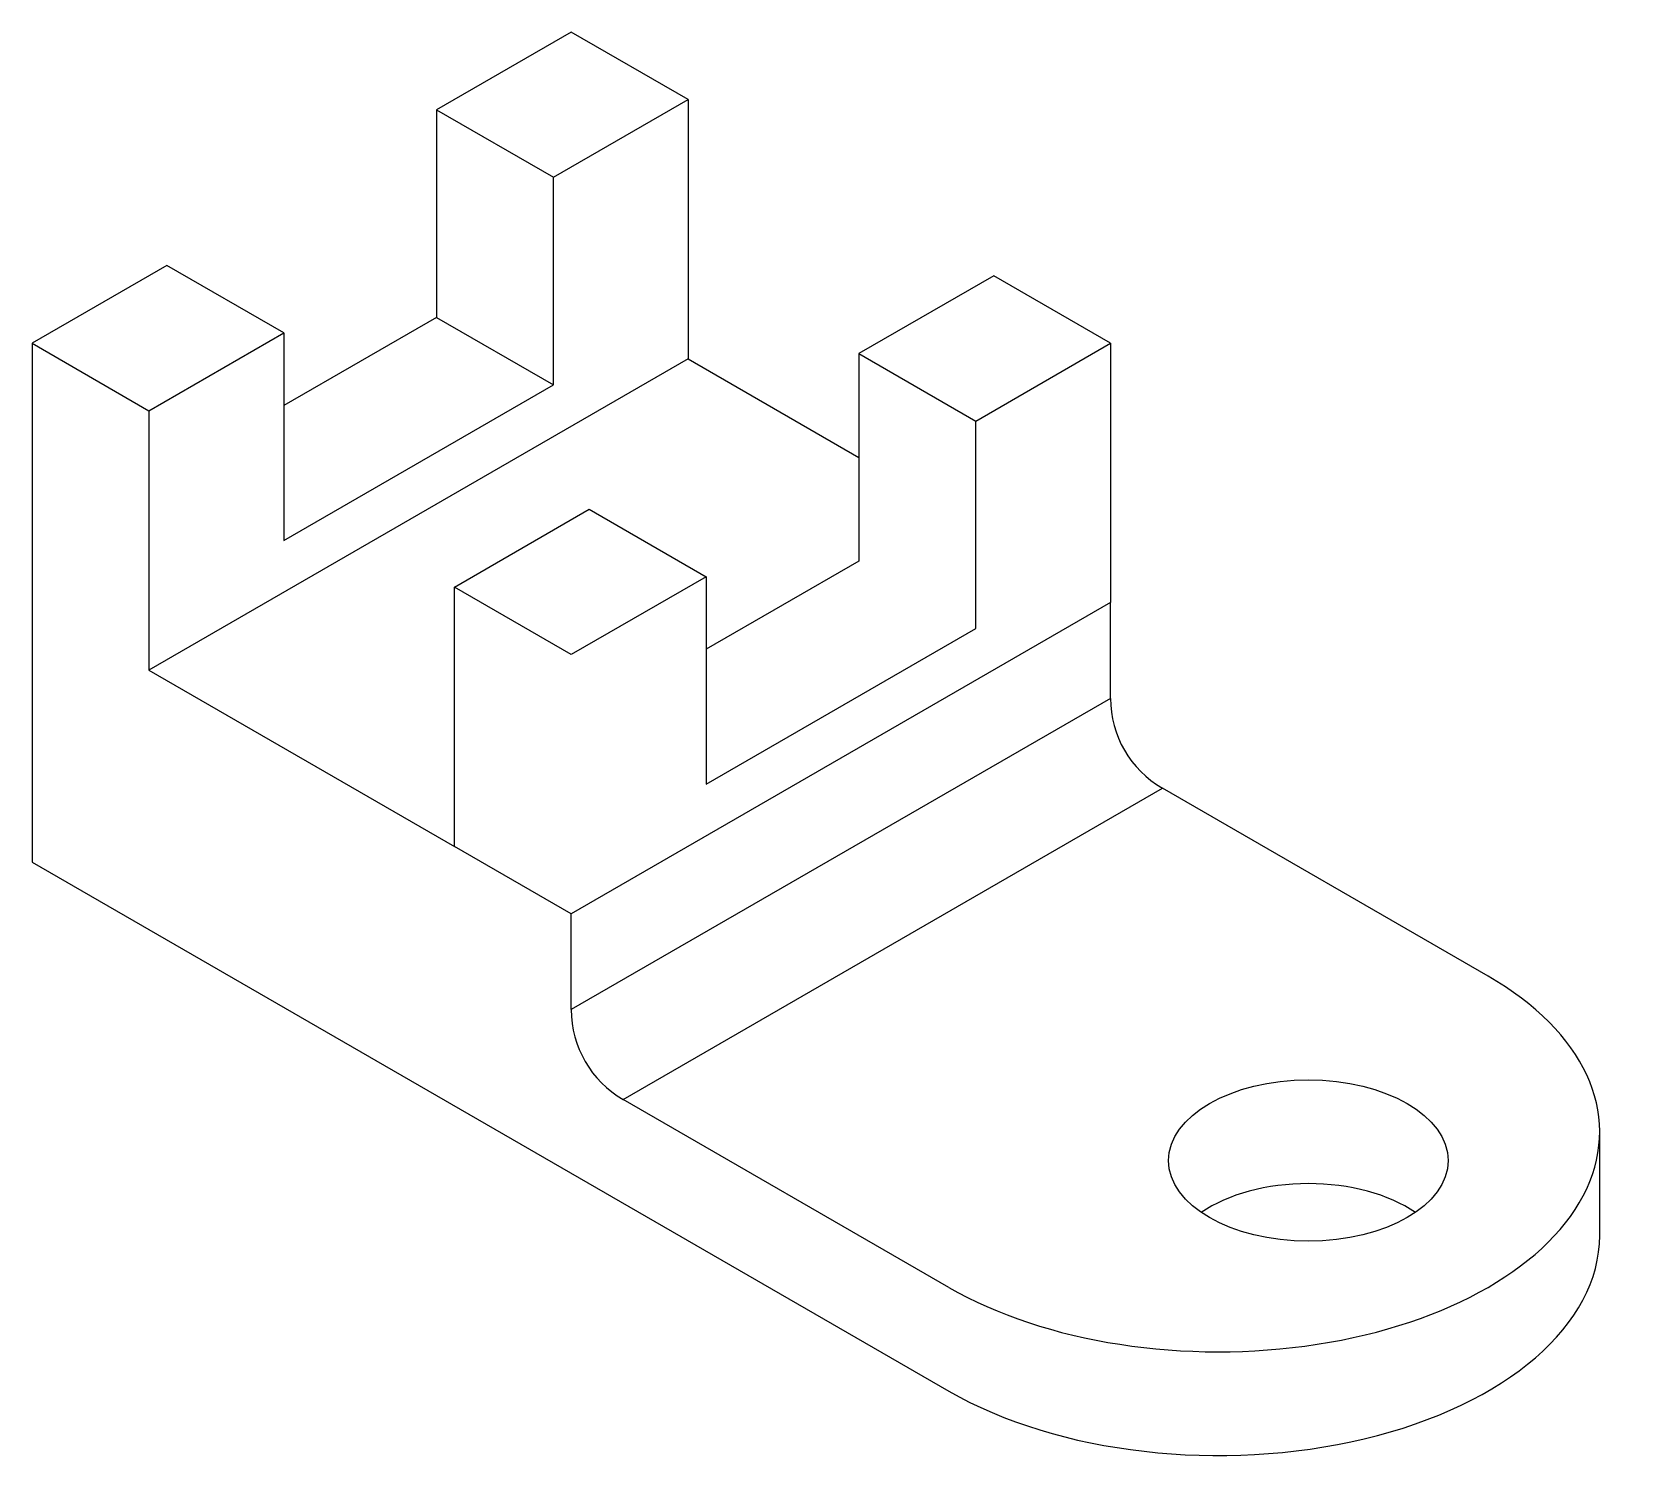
# Model space of a CAD drawing. Header units: inches. Extents: x 53 to 207, y -74 to 65.
import ezdxf

# ---------------------------------------------------------------- set-up
doc = ezdxf.new("R2010")
doc.units = ezdxf.units.IN
doc.header["$MEASUREMENT"] = 0

msp = doc.modelspace()

# ---------------------------------------------------------------- linework, layer by layer
for p, q in [((104.56, 65.17), (91.57, 57.67)), ((115.82, 58.67), (104.56, 65.17)), ((91.57, 57.67), (102.83, 51.17)), ((91.57, 57.67), (91.57, 37.67)), ((102.83, 51.17), (115.82, 58.67)), ((115.82, 58.67), (115.82, 33.67)), ((102.83, 31.17), (102.83, 51.17)), ((65.59, 42.67), (52.6, 35.17)), ((76.85, 36.17), (65.59, 42.67)), ((145.27, 41.67), (132.28, 34.17)), ((156.52, 35.17), (145.27, 41.67)), ((91.57, 37.67), (76.85, 29.17)), ((91.57, 37.67), (102.83, 31.17)), ((63.86, 28.67), (76.85, 36.17)), ((76.85, 36.17), (76.85, 16.17)), ((52.6, 35.17), (63.86, 28.67)), ((52.6, 35.17), (52.6, -14.83)), ((132.28, 34.17), (143.53, 27.67)), ((132.28, 34.17), (132.28, 14.17)), ((143.53, 27.67), (156.52, 35.17)), ((156.52, 35.17), (156.52, 10.17)), ((115.82, 33.67), (63.86, 3.67)), ((115.82, 33.67), (132.28, 24.17)), ((76.85, 16.17), (102.83, 31.17)), ((63.86, 28.67), (63.86, 3.67)), ((143.53, 7.67), (143.53, 27.67)), ((93.3, 11.67), (106.29, 19.17)), ((106.29, 19.17), (117.55, 12.67)), ((132.28, 14.17), (117.55, 5.67)), ((117.55, 12.67), (104.56, 5.17)), ((117.55, 12.67), (117.55, -7.33)), ((93.3, -13.33), (93.3, 11.67)), ((104.56, 5.17), (93.3, 11.67)), ((156.52, 10.17), (104.56, -19.83)), ((156.52, 0.94), (156.52, 10.17)), ((117.55, -7.33), (143.53, 7.67)), ((63.86, 3.67), (93.3, -13.33)), ((156.52, 0.94), (104.56, -29.06)), ((109.56, -37.72), (161.52, -7.72)), ((161.52, -7.72), (161.52, -7.72)), ((192.9, -25.83), (161.52, -7.72)), ((104.56, -19.83), (93.3, -13.33)), ((52.6, -14.83), (140.94, -65.83)), ((104.56, -29.06), (104.56, -19.83)), ((140.94, -55.83), (109.56, -37.72)), ((203.66, -50.83), (203.66, -40.83))]:
    msp.add_line(p, q)
for centre in [(166.52, 0.94), (114.56, -29.06)]:
    msp.add_arc(centre, 10, 180, 240)
for centre, major_axis, start_param, end_param in [((166.92, -40.83), (-36.74, 0), 0.785398, 3.926991), ((175.58, -53.61), (-13.47, 0), 3.839772, 5.585006), ((166.92, -50.83), (-36.74, 0), 7.068583, 9.424778)]:
    msp.add_ellipse(centre, major_axis=major_axis, ratio=0.57735, start_param=start_param, end_param=end_param)
msp.add_ellipse((175.58, -43.61), major_axis=(-13.47, 0), ratio=0.57735)

doc.saveas('drawing.dxf')
